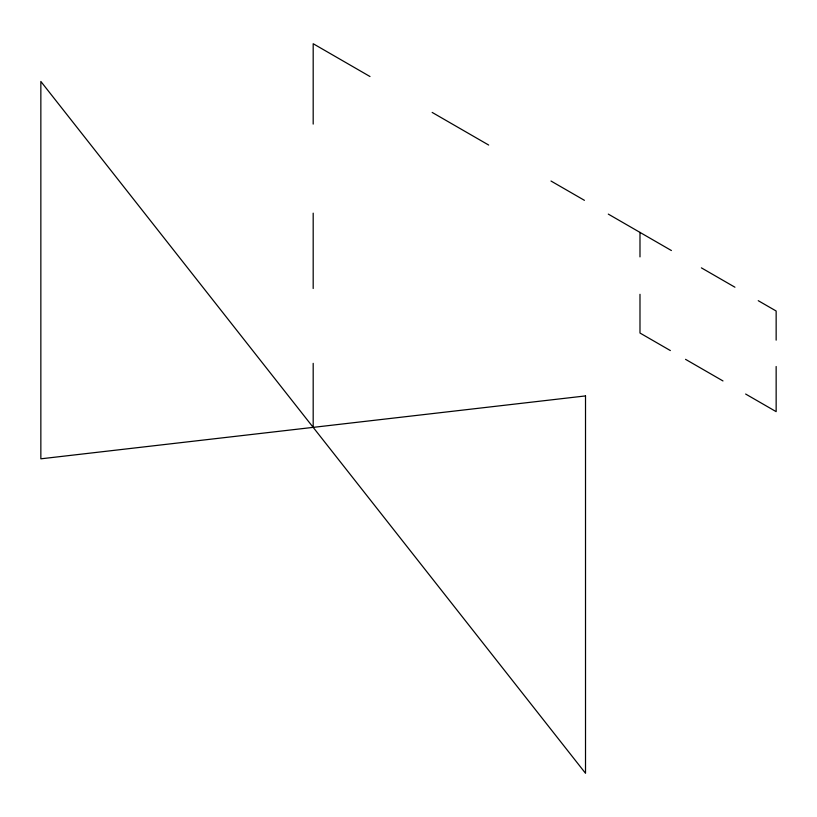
<?xml version="1.0" encoding="UTF-8"?>
<svg xmlns="http://www.w3.org/2000/svg" width="817" height="817" viewBox="0 0 817 817"><rect width="100%" height="100%" fill="white"/><g stroke="black" fill="none" stroke-linecap="round" stroke-linejoin="round"><path stroke-width="1.23" d="M369.999 76.522L313.187 43.72L313.187 124.092M432.162 112.419L488.678 145.048M550.995 181.027L584.431 200.328M608.297 214.105L671.4 250.533M701.384 267.853L734.932 287.216M758.247 300.687L776.15 311.011L776.15 340.148M670.348 350.554L639.987 333.03L639.987 294.304M685.545 359.337L722.984 380.947M745.635 394.029L776.15 411.645L776.15 366.496M639.987 232.396L639.987 256.895M313.187 213.155L313.187 288.513M313.187 363.34L313.187 427.373M585.513 395.918L40.85 458.817L40.85 81.455L585.513 773.28L585.513 395.918"/></g></svg>
